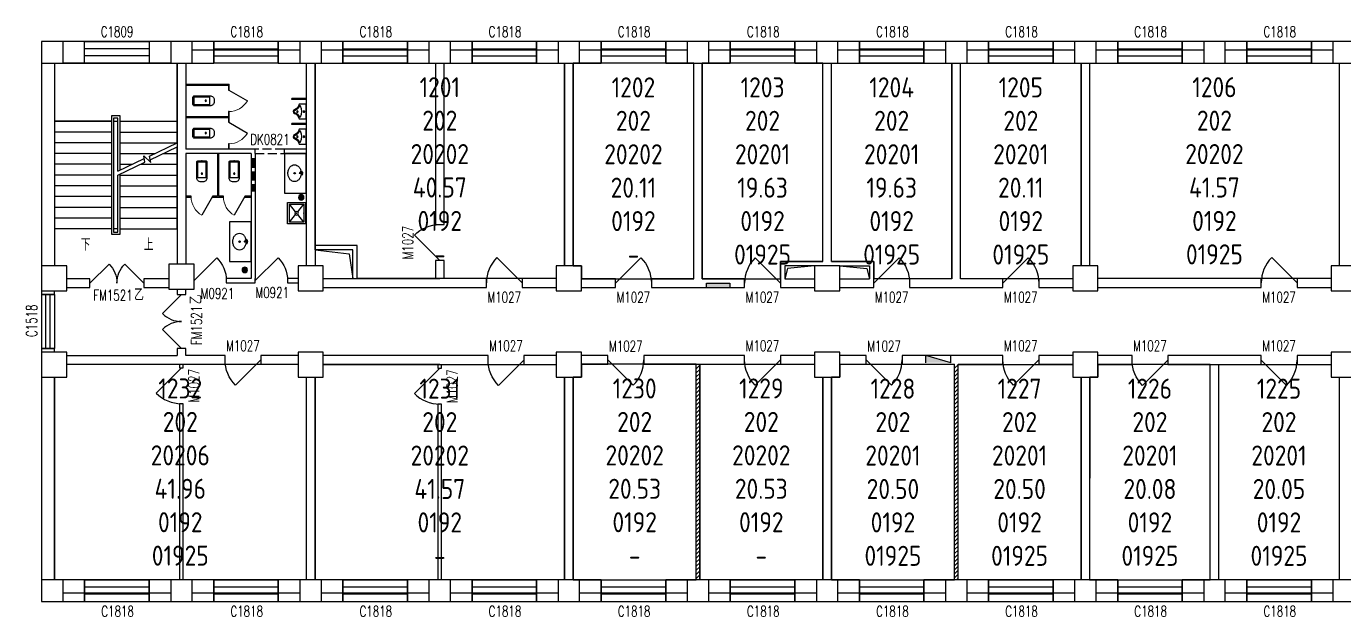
# Model space of a CAD drawing. Extents: x 246802 to 341426, y 146840 to 163288.
# Drawn here: x 246802 to 283526, y 146840 to 163288 of the extents above; entities that cross this region are included whole.
import ezdxf

# ---------------------------------------------------------------- set-up
doc = ezdxf.new("R2010")
doc.units = 0
doc.header["$LTSCALE"] = 1000
doc.header["$MEASUREMENT"] = 0
doc.linetypes.add('DASH', pattern=[0.35, 0.25, -0.1])
for name, color, linetype in [('body', 30, 'Continuous'), ('GROS', 6, 'Continuous'), ('RM$', 5, 'Continuous'), ('RM$TXT', 5, 'Continuous')]:
    doc.layers.add(name, color=color, linetype=linetype)
doc.styles.add('_TCH_DIM', font='SIMPLEX', dxfattribs={"bigfont": 'GBCBIG'})
doc.styles.add('_TCH_WINDOW', font='SIMPLEX', dxfattribs={"bigfont": 'GBCBIG'})
doc.styles.get("Standard").update_dxf_attribs({"font": 'gbenor.shx', "bigfont": 'gbcbig.shx'})
pattern_1 = [(45, (-498935.416, 220005.8), (-56.126601, 56.126601), [])]

# ---------------------------------------------------------------- blocks, each defined once
blk = doc.blocks.new('_FZHK')
blk.add_lwpolyline([(-0.5, -0.5), (0.5, -0.5), (0.5, 0.5), (-0.5, 0.5)], close=True)
blk = doc.blocks.new('$DorLib2D$00000114')
at = {"color": 0}
blk.add_line((0.5, 0), (-0.207, 0.707), dxfattribs=at)
blk.add_arc((0.5, 0), 1, 135, 180, dxfattribs=at)
blk = doc.blocks.new('$WINLIB2D$00000001')
at = {"color": 0}
for points in [[(-0.5, 0.5), (-0.5, -0.5)], [(-0.5, 0.5), (0.5, 0.5)], [(0.5, -0.5), (0.5, 0.5)], [(0.5, 0.167), (-0.5, 0.167)], [(0.5, -0.167), (-0.5, -0.167)], [(-0.5, -0.5), (0.5, -0.5)]]:
    blk.add_lwpolyline(points, dxfattribs=at)
blk = doc.blocks.new('$DorLib2D$00000116')
at = {"color": 0}
for p, q in [((-0.5, 0), (-0.146, 0.354)), ((0.5, 0), (0.146, 0.354))]:
    blk.add_line(p, q, dxfattribs=at)
for centre, start, end in [((-0.5, 0), 0, 45), ((0.5, 0), 135, 180)]:
    blk.add_arc(centre, 0.5, start, end, dxfattribs=at)
blk = doc.blocks.new('$lvtry$00000201')
at = {"color": 0}
for p, q in [((100, -30, 0), (-100, -30, 0)), ((110, -470, 0), (110, -40, 0)), ((140, -470, 0), (-140, -470, 0))]:
    blk.add_line(p, q, dxfattribs=at)
at = {"color": 0, "elevation": 0}
blk.add_lwpolyline([(140, -40, 0.414214), (100, 0), (-100, 0, 0.414214), (-140, -40), (-140, -480, 0.414214), (-30, -590), (30, -590, 0.414214), (140, -480)], format="xyb", close=True, dxfattribs=at)
blk.add_lwpolyline([(-110, -40), (-110, -470)], dxfattribs=at)
at = {"color": 0}
blk.add_circle((0, -359, 0), 20, dxfattribs=at)
for centre, start, end in [((-100, -40, 0), 90, 180), ((100, -40, 0), 0, 90)]:
    blk.add_arc(centre, 10, start, end, dxfattribs=at)
for p in [(0, 0, 0), (0, -359, 0)]:
    blk.add_point(p, dxfattribs=at)
blk = doc.blocks.new('$TCHSYS$APDOOR2D')
blk.add_line((0.5, 0), (0, 0.866))
at = {"lineweight": 13}
blk.add_arc((0.5, 0), 1, 120, 180, dxfattribs=at)
blk = doc.blocks.new('$lvtry$00000222')
at = {"color": 0, "elevation": 0}
blk.add_lwpolyline([(-205, -191), (-205, 0), (205, 0), (205, -191, 0.268068), (51, -323, -0.317765), (0, -360, -0.317765), (-51, -323, 0.268068)], format="xyb", close=True, dxfattribs=at)
at = {"color": 0}
for centre in [(0, -60, 0), (0, -242, 0)]:
    blk.add_circle(centre, 20, dxfattribs=at)
for centre, radius, start, end in [((-152, -175, 0), 10, 114.1084, 248.1394), ((5, -526, 0), 395, 66.6675, 114.1084), ((-243, -401, 0), 233, 19.2639, 68.1394), ((0, -316, 0), 24, 199.2639, 269.4998), ((0, -316, 0), 24, 270.5002, 340.7361), ((243, -401, 0), 233, 110.4941, 160.7361), ((158, -173, 0), 10, 290.4941, 66.6675)]:
    blk.add_arc(centre, radius, start, end, dxfattribs=at)
for p in [(0, -60, 0), (0, -242, 0)]:
    blk.add_point(p, dxfattribs=at)
blk = doc.blocks.new('$lvtry$00000191')
at = {"color": 0}
for p, q in [((-250, -50, 0), (-39, -219, 0)), ((-250, -450, 0), (-39, -281, 0)), ((39, -219, 0), (250, -50, 0)), ((39, -281, 0), (250, -450, 0))]:
    blk.add_line(p, q, dxfattribs=at)
at = {"color": 0, "elevation": 0}
for points in [[(300, -500), (300, 0), (-300, 0), (-300, -500)], [(250, -450), (250, -50), (-250, -50), (-250, -450)]]:
    blk.add_lwpolyline(points, close=True, dxfattribs=at)
at = {"color": 0}
blk.add_circle((0, -250, 0), 50, dxfattribs=at)
for p in [(0, -50, 0), (0, -250, 0)]:
    blk.add_point(p, dxfattribs=at)
blk = doc.blocks.new('$lvtry$00000171')
for p, q in [((-74, 11), (-11, 74)), ((-70, -27), (27, 70)), ((-53, -53), (53, 53)), ((-27, -70), (70, 27)), ((11, -74), (74, -11))]:
    blk.add_line(p, q)
blk.add_circle((0, 0), 75)
blk.add_point((0, 0))
blk = doc.blocks.new('$lvtry$00000194')
at = {"color": 0}
for p, q in [((-17, -27), (-17, -17)), ((17, -27), (17, -17))]:
    blk.add_line(p, q, dxfattribs=at)
blk.add_lwpolyline([(14, -39, -0.067374), (92, -53, -0.088152), (166, -93, -0.105269), (218, -155, -0.121685), (235, -224, -0.121685), (218, -292, -0.105269), (166, -355, -0.088152), (92, -394, -0.078966), (0, -409, -0.078966), (-92, -394, -0.088152), (-166, -355, -0.105269), (-218, -292, -0.121685), (-235, -224, -0.121685), (-218, -155, -0.105269), (-166, -93, -0.088152), (-92, -53, -0.059935), (-23, -40, -0.059935)], format="xyb", dxfattribs=at)
for centre, radius in [((0, -221), 20), ((0, -27), 16.7), ((0, -221), 15)]:
    blk.add_circle(centre, radius, dxfattribs=at)
for centre, radius, start, end in [((0, -17), 16.7, 0, 180), ((-40, -17), 10.1, 106.6096, 258.1648), ((-64, 250), 259, 274.7069, 282.3732), ((-75, -197), 173, 71.36, 79.1873), ((-29, -63), 6.77, 155.344, 308.3224), ((-171, 35), 166, 324.8411, 338.1337), ((-171, 35), 170, 324.8411, 331.3523), ((-29, -63), 3.37, 155.344, 308.3224), ((100, -178), 170, 132.3141, 138.8253), ((100, -178), 166, 125.5327, 138.8253), ((-12, -42), 10.6, 201.8924, 261.774), ((-381, -99), 372, 2.3982, 6.7627), ((0, -80), 9.9, 201.7837, 338.2163), ((64, 250), 259, 257.6268, 265.2931), ((381, -99), 372, 170.1008, 177.6018), ((75, -197), 173, 100.8127, 110.4191), ((40, -17), 10.1, 281.8352, 73.3904)]:
    blk.add_arc(centre, radius, start, end, dxfattribs=at)
for p in [(0, -27), (0, -221)]:
    blk.add_point(p, dxfattribs=at)

msp = doc.modelspace()

# ---------------------------------------------------------------- hatches: boundary and pattern name
at = {"layer": 'body'}
for points in [[(266416, 156134), (265766, 156134), (265766, 156014), (266416, 156014)], [(272576, 153914), (271876, 153914), (271876, 154114)]]:
    msp.add_hatch(color=30, dxfattribs=at).paths.add_polyline_path(points)
h = msp.add_hatch(dxfattribs=at)
h.set_pattern_fill('ANSI31', color=30, scale=50)
h.set_pattern_definition(pattern_1)
h.paths.add_polyline_path([(265476, 147864), (265576, 147864), (265576, 153874), (265476, 153874)])
h = msp.add_hatch(dxfattribs=at)
h.set_pattern_fill('ANSI31', color=30, scale=50)
h.set_pattern_definition(pattern_1)
h.paths.add_polyline_path([(272776, 153874), (272676, 153874), (272676, 147864), (272776, 147864)])

# ---------------------------------------------------------------- linework, layer by layer
at = {"layer": 'body', "color": 30}
for p, q in [((248426, 162864), (247826, 162864)), ((248426, 162264), (248426, 162864)), ((250826, 162864), (250226, 162864)), ((250226, 162864), (250226, 162264)), ((252026, 162864), (251426, 162864)), ((252026, 162264), (252026, 162864)), ((254426, 162864), (253826, 162864)), ((253826, 162864), (253826, 162264)), ((255626, 162864), (255026, 162864)), ((255626, 162264), (255626, 162864)), ((258026, 162864), (257426, 162864)), ((257426, 162864), (257426, 162264)), ((259226, 162864), (258626, 162864)), ((259226, 162264), (259226, 162864)), ((261626, 162864), (261026, 162864)), ((261026, 162864), (261026, 162264)), ((262826, 162864), (262226, 162864)), ((262826, 162264), (262826, 162864)), ((265226, 162864), (264626, 162864)), ((264626, 162864), (264626, 162264)), ((266426, 162864), (265826, 162864)), ((266426, 162264), (266426, 162864)), ((268826, 162864), (268226, 162864)), ((268226, 162864), (268226, 162264)), ((270026, 162864), (269426, 162864)), ((270026, 162264), (270026, 162864)), ((272426, 162864), (271826, 162864)), ((271826, 162864), (271826, 162264)), ((273626, 162864), (273026, 162864)), ((273626, 162264), (273626, 162864)), ((276026, 162864), (275426, 162864)), ((275426, 162864), (275426, 162264)), ((277226, 162864), (276626, 162864)), ((277226, 162264), (277226, 162864)), ((279626, 162864), (279026, 162864)), ((279026, 162864), (279026, 162264)), ((280826, 162864), (280226, 162864)), ((280826, 162264), (280826, 162864)), ((283226, 162864), (282626, 162864)), ((282626, 162864), (282626, 162264)), ((247226, 162264), (247226, 156614)), ((247586, 162264), (247586, 156614)), ((247586, 162264), (247586, 160644)), ((247826, 162264), (248426, 162264)), ((250826, 162264), (247826, 162264)), ((250226, 162264), (250826, 162264)), ((251006, 162264), (251006, 159864)), ((251006, 160644), (251006, 162264)), ((251246, 162264), (251246, 159864)), ((251426, 162264), (252026, 162264)), ((253826, 162264), (254426, 162264)), ((254601, 162264), (254601, 159864)), ((254851, 162264), (254851, 159864)), ((255026, 162264), (255626, 162264)), ((257426, 162264), (258026, 162264)), ((258206, 162264), (258206, 157764)), ((258446, 157764), (258446, 162264)), ((258626, 162264), (259226, 162264)), ((261026, 162264), (261626, 162264)), ((261806, 156614), (261806, 162264)), ((262046, 156614), (262046, 162264)), ((262226, 162264), (262826, 162264)), ((264626, 162264), (265226, 162264)), ((265406, 156254), (265406, 162264)), ((265646, 156254), (265646, 162264)), ((265826, 162264), (266426, 162264)), ((268226, 162264), (268826, 162264)), ((269006, 156734), (269006, 162264)), ((269246, 156734), (269246, 162264)), ((269426, 162264), (270026, 162264)), ((271826, 162264), (272426, 162264)), ((272606, 156254), (272606, 162264)), ((272846, 156254), (272846, 162264)), ((273026, 162264), (273626, 162264)), ((275426, 162264), (276026, 162264)), ((276206, 156614), (276206, 162264)), ((276446, 156614), (276446, 162264)), ((276626, 162264), (277226, 162264)), ((279026, 162264), (279626, 162264)), ((280226, 162264), (280826, 162264)), ((282626, 162264), (283226, 162264)), ((283401, 162264), (283401, 159604)), ((251246, 161677), (252458, 161677)), ((251246, 161677), (251246, 161652)), ((251246, 161652), (252433, 161652)), ((252433, 161652), (252433, 161514)), ((252458, 161514), (252458, 161677)), ((252433, 161514), (252458, 161514)), ((254601, 161277), (254201, 161277)), ((254201, 161252), (254201, 161277)), ((254601, 161252), (254201, 161252)), ((254601, 161252), (254601, 161277)), ((252458, 160914), (252433, 160914)), ((252433, 160914), (252433, 160777)), ((252458, 160764), (252458, 160914)), ((247586, 160644), (247586, 157644)), ((249176, 160644), (247586, 160644)), ((247586, 160644), (249176, 160644)), ((249416, 160794), (249176, 160794)), ((249176, 160794), (249176, 157494)), ((249356, 160734), (249236, 160734)), ((249236, 160734), (249236, 157554)), ((249236, 160644), (249236, 157644)), ((249236, 160644), (249356, 160644)), ((249356, 159256), (249356, 160734)), ((249356, 159256), (249356, 160644)), ((249416, 159284), (249416, 160794)), ((249416, 160644), (251006, 160644)), ((249416, 160644), (251006, 160644)), ((251006, 160043), (251006, 160644)), ((251246, 160777), (252433, 160777)), ((251246, 160777), (251246, 160752)), ((251246, 160752), (252433, 160752)), ((252433, 160752), (252433, 160614)), ((252433, 160614), (252458, 160614)), ((252458, 160614), (252458, 160764)), ((254601, 160577), (254201, 160577)), ((254201, 160552), (254201, 160577)), ((254601, 160552), (254201, 160552)), ((254601, 160552), (254601, 160577)), ((249176, 160344), (247586, 160344)), ((249416, 160344), (251006, 160344)), ((249176, 160044), (247586, 160044)), ((249416, 160044), (251006, 160044)), ((250234, 159675), (251006, 160043)), ((250253, 159573), (251006, 159932)), ((251006, 157644), (251006, 159932)), ((251006, 159864), (251006, 156664)), ((252446, 159864), (251246, 159864)), ((252458, 160014), (252433, 160014)), ((252433, 160014), (252433, 159864)), ((253065, 159864), (252446, 159864)), ((252458, 159864), (252458, 160014)), ((253185, 159864), (253065, 159864)), ((253185, 159744), (253185, 159864)), ((254601, 159864), (253985, 159864)), ((253985, 159864), (253985, 159744)), ((254601, 159864), (254601, 156614)), ((254851, 159864), (254851, 156614)), ((249176, 159744), (247586, 159744)), ((249176, 159444), (247586, 159444)), ((249356, 159256), (250090, 159606)), ((249356, 159145), (250109, 159505)), ((249416, 159744), (250379, 159744)), ((249416, 159444), (249750, 159444)), ((249982, 159444), (251006, 159444)), ((250109, 159505), (250076, 159680)), ((250076, 159680), (250268, 159491)), ((250268, 159491), (250234, 159675)), ((250611, 159744), (251006, 159744)), ((251246, 159744), (251246, 156664)), ((252446, 159744), (251246, 159744)), ((252133, 159744), (252133, 158557)), ((252158, 159744), (252133, 159744)), ((252158, 159744), (252158, 158557)), ((253065, 159744), (252446, 159744)), ((253065, 159744), (253065, 158544)), ((253185, 159744), (253185, 158544)), ((253985, 159744), (254601, 159744)), ((283401, 159604), (283401, 156614)), ((249176, 159144), (247586, 159144)), ((249356, 157644), (249356, 159145)), ((249356, 157554), (249356, 159145)), ((249416, 157494), (249416, 159174)), ((249416, 159144), (251006, 159144)), ((249176, 158844), (247586, 158844)), ((249416, 158844), (251006, 158844)), ((249176, 158544), (247586, 158544)), ((249416, 158544), (251006, 158544)), ((251396, 158557), (251246, 158557)), ((251246, 158557), (251246, 158532)), ((251246, 158532), (251396, 158532)), ((251396, 158532), (251396, 158557)), ((252133, 158557), (251996, 158557)), ((251996, 158557), (251996, 158532)), ((251996, 158532), (252146, 158532)), ((252146, 158532), (252296, 158532)), ((252296, 158557), (252158, 158557)), ((252296, 158532), (252296, 158557)), ((253065, 158557), (252896, 158557)), ((252896, 158557), (252896, 158532)), ((252896, 158532), (253065, 158532)), ((253065, 158544), (253065, 156264)), ((253185, 158544), (253185, 156264)), ((249176, 158244), (247586, 158244)), ((249176, 157944), (247586, 157944)), ((249416, 158244), (251006, 158244)), ((249416, 157944), (251006, 157944)), ((249176, 157644), (247586, 157644)), ((249356, 157644), (249236, 157644)), ((249236, 157554), (249356, 157554)), ((249416, 157644), (251006, 157644)), ((258206, 157764), (258446, 157764)), ((249176, 157494), (249416, 157494)), ((256026, 157184), (254851, 157184)), ((254851, 157064), (254851, 157184)), ((256026, 156264), (256026, 157184)), ((255906, 157064), (254851, 157064)), ((255906, 156264), (255906, 157064)), ((258446, 156764), (258206, 156764)), ((258206, 156764), (258206, 156264)), ((258446, 156264), (258446, 156764)), ((269006, 156734), (267826, 156734)), ((267826, 156734), (267826, 156254)), ((268776, 156614), (267946, 156614)), ((267946, 156614), (267946, 156254)), ((268021, 156543), (267946, 156254)), ((268776, 156614), (268021, 156543)), ((269246, 156734), (270426, 156734)), ((269476, 156614), (270230, 156543)), ((269476, 156614), (270306, 156614)), ((270230, 156543), (270306, 156254)), ((270306, 156614), (270306, 156254)), ((270426, 156734), (270426, 156254)), ((248576, 156254), (247926, 156254)), ((248576, 156014), (248576, 156254)), ((250776, 156254), (250076, 156254)), ((250076, 156254), (250076, 156014)), ((253065, 156264), (252376, 156264)), ((252376, 156264), (252376, 156144)), ((252376, 156144), (253065, 156144)), ((253065, 156144), (253185, 156144)), ((253185, 156144), (253185, 156264)), ((254376, 156264), (254085, 156264)), ((254085, 156264), (254085, 156144)), ((254085, 156144), (254376, 156144)), ((255076, 156264), (255906, 156264)), ((255906, 156264), (258326, 156264)), ((259626, 156264), (258326, 156264)), ((259626, 156014), (259626, 156264)), ((261576, 156264), (260626, 156264)), ((260626, 156264), (260626, 156014)), ((263226, 156254), (262276, 156254)), ((263226, 156014), (263226, 156254)), ((265406, 156254), (264226, 156254)), ((264226, 156254), (264226, 156014)), ((266826, 156254), (265646, 156254)), ((266826, 156014), (266826, 156254)), ((267826, 156254), (267826, 156014)), ((267946, 156254), (268776, 156254)), ((269476, 156254), (270306, 156254)), ((270426, 156014), (270426, 156254)), ((272606, 156254), (271426, 156254)), ((271426, 156254), (271426, 156014)), ((274026, 156254), (272846, 156254)), ((274026, 156014), (274026, 156254)), ((275976, 156254), (275026, 156254)), ((275026, 156254), (275026, 156014)), ((281226, 156264), (276676, 156264)), ((281226, 156014), (281226, 156264)), ((283176, 156264), (282226, 156264)), ((282226, 156264), (282226, 156014)), ((247226, 155914), (247226, 155814)), ((247226, 155814), (247586, 155814)), ((247586, 155814), (247586, 155914)), ((247926, 156014), (248576, 156014)), ((250076, 156014), (250776, 156014)), ((251006, 155964), (251006, 155814)), ((251006, 155814), (251246, 155814)), ((251246, 155814), (251246, 155964)), ((255076, 156014), (255906, 156014)), ((255906, 156014), (258326, 156014)), ((258326, 156014), (259626, 156014)), ((260626, 156014), (261576, 156014)), ((262276, 156014), (263226, 156014)), ((264226, 156014), (265406, 156014)), ((265406, 156014), (265406, 156014)), ((265406, 156014), (265646, 156014)), ((265646, 156014), (265646, 156014)), ((265646, 156014), (266826, 156014)), ((267826, 156014), (267946, 156014)), ((267946, 156014), (268776, 156014)), ((269476, 156014), (270306, 156014)), ((270306, 156014), (270426, 156014)), ((271426, 156014), (272726, 156014)), ((272726, 156014), (274026, 156014)), ((275026, 156014), (275976, 156014)), ((276676, 156014), (281226, 156014)), ((282226, 156014), (283176, 156014)), ((247586, 154314), (247226, 154314)), ((247226, 154314), (247226, 154214)), ((247586, 154214), (247586, 154314)), ((251246, 154314), (251006, 154314)), ((251006, 154314), (251006, 154114)), ((251246, 154114), (251246, 154314)), ((247926, 154114), (251006, 154114)), ((247926, 153874), (251076, 153874)), ((251076, 153874), (251076, 153774)), ((251176, 153874), (252341, 153874)), ((251176, 153774), (251176, 153874)), ((252341, 154114), (251246, 154114)), ((252341, 153874), (252341, 154114)), ((254376, 154114), (253341, 154114)), ((253341, 154114), (253341, 153874)), ((253341, 153874), (254376, 153874)), ((258326, 154114), (255076, 154114)), ((259672, 154114), (258326, 154114)), ((259672, 153864), (259672, 154114)), ((261576, 154114), (260672, 154114)), ((260672, 154114), (260672, 153864)), ((263016, 154114), (262276, 154114)), ((262276, 153874), (263016, 153874)), ((263016, 153874), (263016, 154114)), ((265526, 154114), (264016, 154114)), ((264016, 154114), (264016, 153874)), ((264016, 153874), (265476, 153874)), ((265476, 147864), (265476, 153874)), ((266826, 154114), (265526, 154114)), ((265576, 153874), (266826, 153874)), ((265576, 147864), (265576, 153874)), ((266826, 153874), (266826, 154114)), ((268776, 154114), (267826, 154114)), ((267826, 154114), (267826, 153874)), ((267826, 153874), (268776, 153874)), ((270216, 154114), (269476, 154114)), ((269476, 153874), (270216, 153874)), ((270216, 153874), (270216, 154114)), ((272726, 154114), (271216, 154114)), ((271216, 154114), (271216, 153874)), ((271216, 153874), (272676, 153874)), ((271876, 153914), (271876, 154114)), ((272576, 153914), (271876, 154114)), ((272576, 153914), (272576, 154114)), ((272676, 147864), (272676, 153874)), ((274026, 154114), (272726, 154114)), ((272776, 153874), (274026, 153874)), ((272776, 147864), (272776, 153874)), ((274026, 153874), (274026, 154114)), ((275976, 154114), (275026, 154114)), ((275026, 154114), (275026, 153874)), ((275026, 153874), (275976, 153874)), ((277626, 154114), (276676, 154114)), ((277626, 153864), (277626, 154114)), ((279926, 154114), (278626, 154114)), ((278626, 154114), (278626, 153864)), ((281226, 154114), (279926, 154114)), ((281226, 153864), (281226, 154114)), ((283176, 154114), (282226, 154114)), ((282226, 154114), (282226, 153864)), ((247226, 153514), (247226, 147864)), ((247586, 153514), (247586, 147864)), ((251076, 153774), (251176, 153774)), ((254601, 153514), (254601, 147864)), ((254851, 153514), (254851, 147864)), ((258326, 153864), (255076, 153864)), ((258276, 153864), (258276, 153764)), ((258276, 153764), (258376, 153764)), ((258326, 153864), (259672, 153864)), ((258376, 153764), (258376, 153864)), ((260672, 153864), (261576, 153864)), ((261806, 147864), (261806, 153514)), ((262046, 147864), (262046, 153514)), ((269006, 147864), (269006, 153514)), ((269246, 147864), (269246, 153514)), ((276206, 147864), (276206, 153514)), ((276446, 147864), (276446, 153514)), ((276676, 153864), (277626, 153864)), ((278626, 153864), (279926, 153864)), ((279806, 147864), (279806, 153864)), ((279926, 153864), (281226, 153864)), ((280046, 147864), (280046, 153864)), ((282226, 153864), (283176, 153864)), ((283401, 153514), (283401, 147864)), ((251176, 152774), (251076, 152774)), ((251076, 152774), (251076, 147864)), ((251176, 147864), (251176, 152774)), ((258376, 152764), (258276, 152764)), ((258276, 152764), (258276, 147864)), ((258376, 147864), (258376, 152764)), ((248426, 147864), (247826, 147864)), ((248426, 147264), (248426, 147864)), ((250826, 147864), (250226, 147864)), ((250226, 147864), (250226, 147264)), ((252026, 147864), (251426, 147864)), ((252026, 147264), (252026, 147864)), ((254426, 147864), (253826, 147864)), ((253826, 147864), (253826, 147264)), ((255626, 147864), (255026, 147864)), ((255626, 147264), (255626, 147864)), ((258026, 147864), (257426, 147864)), ((257426, 147864), (257426, 147264)), ((259226, 147864), (258626, 147864)), ((259226, 147264), (259226, 147864)), ((261626, 147864), (261026, 147864)), ((261026, 147864), (261026, 147264)), ((262826, 147864), (262226, 147864)), ((262826, 147264), (262826, 147864)), ((265226, 147864), (264626, 147864)), ((264626, 147864), (264626, 147264)), ((266426, 147864), (265826, 147864)), ((266426, 147264), (266426, 147864)), ((268826, 147864), (268226, 147864)), ((268226, 147864), (268226, 147264)), ((270026, 147864), (269426, 147864)), ((270026, 147264), (270026, 147864)), ((272426, 147864), (271826, 147864)), ((271826, 147864), (271826, 147264)), ((273626, 147864), (273026, 147864)), ((273626, 147264), (273626, 147864)), ((276026, 147864), (275426, 147864)), ((275426, 147864), (275426, 147264)), ((277226, 147864), (276626, 147864)), ((277226, 147264), (277226, 147864)), ((279626, 147864), (279026, 147864)), ((279026, 147864), (279026, 147264)), ((280826, 147864), (280226, 147864)), ((280826, 147264), (280826, 147864)), ((283226, 147864), (282626, 147864)), ((282626, 147864), (282626, 147264)), ((247826, 147264), (248426, 147264)), ((250226, 147264), (250826, 147264)), ((251426, 147264), (252026, 147264)), ((253826, 147264), (254426, 147264)), ((255026, 147264), (255626, 147264)), ((257426, 147264), (258026, 147264)), ((258626, 147264), (259226, 147264)), ((261026, 147264), (261626, 147264)), ((262226, 147264), (262826, 147264)), ((264626, 147264), (265226, 147264)), ((265826, 147264), (266426, 147264)), ((268226, 147264), (268826, 147264)), ((269426, 147264), (270026, 147264)), ((271826, 147264), (272426, 147264)), ((273026, 147264), (273626, 147264)), ((275426, 147264), (276026, 147264)), ((276626, 147264), (277226, 147264)), ((279026, 147264), (279626, 147264)), ((280226, 147264), (280826, 147264)), ((282626, 147264), (283226, 147264))]:
    msp.add_line(p, q, dxfattribs=at)
at = {"layer": 'body', "color": 30, "linetype": 'DASH'}
for p, q in [((253985, 159864), (253185, 159864)), ((253185, 159594, 900), (253065, 159594, 900)), ((253105, 159594, 900), (253105, 158694, 900)), ((253145, 159594, 900), (253145, 158694, 900)), ((253185, 159744), (253985, 159744)), ((253185, 158694, 900), (253065, 158694, 900))]:
    msp.add_line(p, q, dxfattribs=at)
at = {"layer": 'body', "color": 30}
for points in [[(248411, 157494, 0, 0, 0), (248411, 161454, 0, 0, 0), (250181, 161454, 0, 0, 0), (250181, 160044, 80, 0, 0), (250181, 159744, 0, 0, 0)], [(250181, 157494, 0, 0, 0), (250181, 159144, 80, 0, 0), (250181, 159444, 0, 0, 0)]]:
    msp.add_lwpolyline(points, format="xyseb", dxfattribs=at)
for points in [[(254601, 158644), (254601, 159744), (254001, 159744), (254001, 158644)], [(253065, 156737), (253065, 157837), (252465, 157837), (252465, 156737)], [(265476, 153874), (265576, 153874), (265576, 147864), (265476, 147864)]]:
    msp.add_lwpolyline(points, close=True, dxfattribs=at)
for points in [[(254851, 157064), (255805, 156952), (255906, 156264)], [(265766, 156014), (265766, 156134), (266416, 156134), (266416, 156014)]]:
    msp.add_lwpolyline(points, dxfattribs=at)
at = {"layer": 'GROS'}
msp.add_lwpolyline([(305426, 162864), (283226, 162864), (283226, 162624), (280226, 162624), (280226, 162864), (279626, 162864), (279626, 162624), (276626, 162624), (276626, 162864), (276026, 162864), (276026, 162624), (273026, 162624), (273026, 162864), (272426, 162864), (272426, 162624), (269426, 162624), (269426, 162864), (268826, 162864), (268826, 162624), (265826, 162624), (265826, 162864), (265226, 162864), (265226, 162624), (262226, 162624), (262226, 162864), (261626, 162864), (261626, 162624), (258626, 162624), (258626, 162864), (258026, 162864), (258026, 162624), (255026, 162624), (255026, 162864), (254426, 162864), (254426, 162624), (251426, 162624), (251426, 162864), (247226, 162864), (247226, 147264), (247826, 147264), (247826, 147504), (250826, 147504), (250826, 147264), (251426, 147264), (251426, 147504), (254426, 147504), (254426, 147264), (255026, 147264), (255026, 147504), (258026, 147504), (258026, 147264), (258626, 147264), (258626, 147504), (261626, 147504), (261626, 147264), (262226, 147264), (262226, 147504), (265226, 147504), (265226, 147264), (265826, 147264), (265826, 147504), (268826, 147504), (268826, 147264), (269426, 147264), (269426, 147504), (272426, 147504), (272426, 147264), (273026, 147264), (273026, 147504), (276026, 147504), (276026, 147264), (276626, 147264), (276626, 147504), (279626, 147504), (279626, 147264), (280226, 147264), (280226, 147504), (283226, 147504), (283226, 147264), (283826, 147264)], dxfattribs=at)
at = {"layer": 'RM$'}
for points in [[(254851, 162264), (261806, 162264), (261806, 156614), (261576, 156614), (261576, 156264), (256026, 156264), (256026, 157184), (254851, 157184)], [(247586, 153514), (247926, 153514), (247926, 153864), (247926, 153874), (254376, 153874), (254376, 153514), (254601, 153514), (254601, 147864), (247586, 147864)], [(254851, 153514), (255076, 153514), (255076, 153864), (261576, 153864), (261576, 153514), (261806, 153514), (261806, 147864), (254851, 147864)]]:
    msp.add_lwpolyline(points, close=True, dxfattribs=at)
at = {"layer": 'RM$', "color": 4, "ltscale": 20}
for points in [[(262046, 162264), (262046, 156614), (262276, 156614), (262276, 156254), (265406, 156254), (265406, 162264)], [(265646, 162264), (265646, 156254), (267826, 156254), (267826, 156734), (269006, 156734), (269006, 162264)], [(272606, 162264), (272606, 156254), (270426, 156254), (270426, 156734), (269246, 156734), (269246, 162264)], [(276206, 162264), (276206, 156614), (275976, 156614), (275976, 156254), (272846, 156254), (272846, 162264)], [(283401, 162264), (283401, 156614), (283176, 156614), (283176, 156264), (276676, 156264), (276676, 156614), (276446, 156614), (276446, 162264)], [(262276, 153874), (262276, 153514), (262046, 153514), (262046, 147864), (265476, 147864), (265476, 153874)], [(268776, 153874), (268776, 153514), (269006, 153514), (269006, 147864), (265576, 147864), (265576, 153874)], [(269476, 153864), (269476, 153514), (269246, 153514), (269246, 147864), (272676, 147864), (272676, 153864)], [(275976, 153864), (275976, 153514), (276206, 153514), (276206, 147864), (272776, 147864), (272776, 153864)], [(276676, 153864), (276676, 153514), (276446, 153514), (276444, 147864), (279806, 147864), (279806, 153863)], [(283176, 153864), (283176, 153514), (283401, 153514), (283401, 147864), (280046, 147864), (280046, 153863)]]:
    msp.add_lwpolyline(points, close=True, dxfattribs=at)

# ---------------------------------------------------------------- block references
at = {"layer": 'body', "color": 30}
ref = msp.add_blockref('$WINLIB2D$00000001', (249326, 162564), dxfattribs=dict(at, xscale=-1800, yscale=600, zscale=600, rotation=180))
ref.add_attrib('A', 'C1809', (248876, 162990), dxfattribs={"color": 30, "height": 297.5, "style": '_TCH_WINDOW', "width": 0.705882})
ref = msp.add_blockref('$WINLIB2D$00000001', (252926, 162564), dxfattribs=dict(at, xscale=1800, yscale=600, zscale=600, rotation=180))
ref.add_attrib('A', 'C1818', (252491, 162990), dxfattribs={"color": 30, "height": 297.5, "style": '_TCH_WINDOW', "width": 0.705882})
ref = msp.add_blockref('$WINLIB2D$00000001', (256526, 162564), dxfattribs=dict(at, xscale=1800, yscale=600, zscale=600, rotation=180))
ref.add_attrib('A', 'C1818', (256091, 162990), dxfattribs={"color": 30, "height": 297.5, "style": '_TCH_WINDOW', "width": 0.705882})
ref = msp.add_blockref('$WINLIB2D$00000001', (260126, 162564), dxfattribs=dict(at, xscale=1800, yscale=600, zscale=600, rotation=180))
ref.add_attrib('A', 'C1818', (259691, 162990), dxfattribs={"color": 30, "height": 297.5, "style": '_TCH_WINDOW', "width": 0.705882})
ref = msp.add_blockref('$WINLIB2D$00000001', (263726, 162564), dxfattribs=dict(at, xscale=1800, yscale=600, zscale=600, rotation=180))
ref.add_attrib('A', 'C1818', (263291, 162990), dxfattribs={"color": 30, "height": 297.5, "style": '_TCH_WINDOW', "width": 0.705882})
ref = msp.add_blockref('$WINLIB2D$00000001', (267326, 162564), dxfattribs=dict(at, xscale=1800, yscale=600, zscale=600, rotation=180))
ref.add_attrib('A', 'C1818', (266891, 162990), dxfattribs={"color": 30, "height": 297.5, "style": '_TCH_WINDOW', "width": 0.705882})
ref = msp.add_blockref('$WINLIB2D$00000001', (270926, 162564), dxfattribs=dict(at, xscale=1800, yscale=600, zscale=600, rotation=180))
ref.add_attrib('A', 'C1818', (270491, 162990), dxfattribs={"color": 30, "height": 297.5, "style": '_TCH_WINDOW', "width": 0.705882})
ref = msp.add_blockref('$WINLIB2D$00000001', (274526, 162564), dxfattribs=dict(at, xscale=1800, yscale=600, zscale=600, rotation=180))
ref.add_attrib('A', 'C1818', (274091, 162990), dxfattribs={"color": 30, "height": 297.5, "style": '_TCH_WINDOW', "width": 0.705882})
ref = msp.add_blockref('$WINLIB2D$00000001', (278126, 162564), dxfattribs=dict(at, xscale=1800, yscale=600, zscale=600, rotation=180))
ref.add_attrib('A', 'C1818', (277691, 162990), dxfattribs={"color": 30, "height": 297.5, "style": '_TCH_WINDOW', "width": 0.705882})
ref = msp.add_blockref('$WINLIB2D$00000001', (281726, 162564), dxfattribs=dict(at, xscale=1800, yscale=600, zscale=600, rotation=180))
ref.add_attrib('A', 'C1818', (281291, 162990), dxfattribs={"color": 30, "height": 297.5, "style": '_TCH_WINDOW', "width": 0.705882})
for name, p, xscale, yscale, zscale in [('_FZHK', (247526, 162564), 600, 600, 600), ('_FZHK', (251126, 162564), 600, 600, 600), ('_FZHK', (254726, 162564), 600, 600, 600), ('_FZHK', (258326, 162564), 600, 600, 600), ('_FZHK', (261926, 162564), 600, 600, 600), ('_FZHK', (265526, 162564), 600, 600, 600), ('_FZHK', (269126, 162564), 600, 600, 600), ('_FZHK', (272726, 162564), 600, 600, 600), ('_FZHK', (276326, 162564), 600, 600, 600), ('_FZHK', (279926, 162564), 600, 600, 600), ('_FZHK', (283526, 162564), 600, 600, 600), ('$TCHSYS$APDOOR2D', (251696, 158544), 600, -600, 25), ('$TCHSYS$APDOOR2D', (252596, 158544), 600, -600, 25), ('_FZHK', (247576, 156264), 700, 700, 700), ('_FZHK', (251126, 156314), 700, 700, 700), ('_FZHK', (254726, 156264), 700, 700, 700), ('_FZHK', (261926, 156264), 700, 700, 700), ('_FZHK', (269126, 156264), 700, 700, 700), ('_FZHK', (276326, 156264), 700, 700, 700), ('_FZHK', (283526, 156264), 700, 700, 700), ('_FZHK', (247576, 153864), 700, 700, 700), ('_FZHK', (254726, 153864), 700, 700, 700), ('_FZHK', (261926, 153864), 700, 700, 700), ('_FZHK', (269126, 153864), 700, 700, 700), ('_FZHK', (276326, 153864), 700, 700, 700), ('_FZHK', (283526, 153864), 700, 700, 700), ('_FZHK', (247526, 147564), 600, 600, 600), ('_FZHK', (251126, 147564), 600, 600, 600), ('_FZHK', (254726, 147564), 600, 600, 600), ('_FZHK', (258326, 147564), 600, 600, 600), ('_FZHK', (261926, 147564), 600, 600, 600), ('_FZHK', (265526, 147564), 600, 600, 600), ('_FZHK', (269126, 147564), 600, 600, 600), ('_FZHK', (272726, 147564), 600, 600, 600), ('_FZHK', (276326, 147564), 600, 600, 600), ('_FZHK', (279926, 147564), 600, 600, 600), ('_FZHK', (283526, 147564), 600, 600, 600)]:
    msp.add_blockref(name, p, dxfattribs=dict(at, xscale=xscale, yscale=yscale, zscale=zscale))
at = {"layer": 'body', "color": 30, "yscale": -1}
for name, p, rotation in [('$lvtry$00000201', (251446, 161214), 270), ('$lvtry$00000222', (254601, 160914), 90), ('$lvtry$00000201', (251446, 160314), 270), ('$lvtry$00000222', (254601, 160214), 90), ('$lvtry$00000201', (251696, 159544), 180), ('$lvtry$00000201', (252596, 159544), 180), ('$lvtry$00000191', (254586, 158081), 90), ('$lvtry$00000171', (254464, 158523), 180), ('$lvtry$00000171', (252892, 156503), 180)]:
    msp.add_blockref(name, p, dxfattribs=dict(at, rotation=rotation))
at = {"layer": 'body', "color": 30}
for name, p, xscale, yscale, zscale, rotation in [('$TCHSYS$APDOOR2D', (252446, 161214), 600, -600, 25, 90), ('$TCHSYS$APDOOR2D', (252446, 160314), 600, -600, 25, 90), ('$DorLib2D$00000116', (249326, 156134), 1500, -1500, 240, 180), ('$DorLib2D$00000116', (251126, 155064), 1500, 1500, 240, 90)]:
    msp.add_blockref(name, p, dxfattribs=dict(at, xscale=xscale, yscale=yscale, zscale=zscale, rotation=rotation))
at = {"layer": 'body', "color": 30, "rotation": 270}
for p in [(254502, 159196), (252967, 157289)]:
    msp.add_blockref('$lvtry$00000194', p, dxfattribs=at)
at = {"layer": 'body', "color": 30}
ref = msp.add_blockref('$DorLib2D$00000114', (258326, 157264), dxfattribs=dict(at, xscale=-1000, yscale=1000, zscale=240, rotation=90))
ref.add_attrib('A', 'M1027', (257584, 156794), dxfattribs={"color": 30, "height": 297.5, "rotation": 90, "style": '_TCH_WINDOW', "width": 0.705882})
ref = msp.add_blockref('$DorLib2D$00000114', (251926, 156204), dxfattribs=dict(at, xscale=900, yscale=-900, zscale=120, rotation=180))
ref.add_attrib('A', 'M0921', (251662, 155700), dxfattribs={"color": 30, "height": 297.5, "style": '_TCH_WINDOW', "width": 0.705882})
ref = msp.add_blockref('$DorLib2D$00000114', (253635, 156204), dxfattribs=dict(at, xscale=900, yscale=-900, zscale=120, rotation=180))
ref.add_attrib('A', 'M0921', (253190, 155720), dxfattribs={"color": 30, "height": 297.5, "style": '_TCH_WINDOW', "width": 0.705882})
ref = msp.add_blockref('$DorLib2D$00000114', (260126, 156139), dxfattribs=dict(at, xscale=1000, yscale=1000, zscale=250))
ref.add_attrib('A', 'M1027', (259656, 155590), dxfattribs={"color": 30, "height": 297.5, "style": '_TCH_WINDOW', "width": 0.705882})
ref = msp.add_blockref('$DorLib2D$00000114', (263726, 156134), dxfattribs=dict(at, xscale=-1000, yscale=1000, zscale=240))
ref.add_attrib('A', 'M1027', (263256, 155590), dxfattribs={"color": 30, "height": 297.5, "style": '_TCH_WINDOW', "width": 0.705882})
ref = msp.add_blockref('$DorLib2D$00000114', (267326, 156134), dxfattribs=dict(at, xscale=1000, yscale=1000, zscale=240))
ref.add_attrib('A', 'M1027', (266856, 155590), dxfattribs={"color": 30, "height": 297.5, "style": '_TCH_WINDOW', "width": 0.705882})
ref = msp.add_blockref('$DorLib2D$00000114', (270926, 156134), dxfattribs=dict(at, xscale=-1000, yscale=1000, zscale=240))
ref.add_attrib('A', 'M1027', (270456, 155590), dxfattribs={"color": 30, "height": 297.5, "style": '_TCH_WINDOW', "width": 0.705882})
ref = msp.add_blockref('$DorLib2D$00000114', (274526, 156134), dxfattribs=dict(at, xscale=-1000, yscale=1000, zscale=240))
ref.add_attrib('A', 'M1027', (274056, 155590), dxfattribs={"color": 30, "height": 297.5, "style": '_TCH_WINDOW', "width": 0.705882})
ref = msp.add_blockref('$DorLib2D$00000114', (281726, 156139), dxfattribs=dict(at, xscale=1000, yscale=1000, zscale=250))
ref.add_attrib('A', 'M1027', (281256, 155590), dxfattribs={"color": 30, "height": 297.5, "style": '_TCH_WINDOW', "width": 0.705882})
ref = msp.add_blockref('$WINLIB2D$00000001', (247406, 155064), dxfattribs=dict(at, xscale=1500, yscale=360, zscale=360, rotation=270))
ref.add_attrib('A', 'C1518', (247099, 154629), dxfattribs={"color": 30, "height": 297.5, "rotation": 90, "style": '_TCH_WINDOW', "width": 0.705882})
ref = msp.add_blockref('$DorLib2D$00000114', (252841, 153994), dxfattribs=dict(at, xscale=1000, yscale=-1000, zscale=240))
ref.add_attrib('A', 'M1027', (252371, 154240), dxfattribs={"color": 30, "height": 297.5, "style": '_TCH_WINDOW', "width": 0.705882})
ref = msp.add_blockref('$DorLib2D$00000114', (260172, 153989), dxfattribs=dict(at, xscale=-1000, yscale=1000, zscale=250, rotation=180))
ref.add_attrib('A', 'M1027', (259702, 154240), dxfattribs={"color": 30, "height": 297.5, "style": '_TCH_WINDOW', "width": 0.705882})
ref = msp.add_blockref('$DorLib2D$00000114', (263516, 153994), dxfattribs=dict(at, xscale=1000, yscale=1000, zscale=240, rotation=180))
ref.add_attrib('A', 'M1027', (263046, 154230), dxfattribs={"color": 30, "height": 297.5, "style": '_TCH_WINDOW', "width": 0.705882})
ref = msp.add_blockref('$DorLib2D$00000114', (267326, 153994), dxfattribs=dict(at, xscale=-1000, yscale=1000, zscale=240, rotation=180))
ref.add_attrib('A', 'M1027', (266856, 154240), dxfattribs={"color": 30, "height": 297.5, "style": '_TCH_WINDOW', "width": 0.705882})
ref = msp.add_blockref('$DorLib2D$00000114', (270716, 153994), dxfattribs=dict(at, xscale=1000, yscale=1000, zscale=240, rotation=180))
ref.add_attrib('A', 'M1027', (270246, 154230), dxfattribs={"color": 30, "height": 297.5, "style": '_TCH_WINDOW', "width": 0.705882})
ref = msp.add_blockref('$DorLib2D$00000114', (274526, 153994), dxfattribs=dict(at, xscale=-1000, yscale=1000, zscale=240, rotation=180))
ref.add_attrib('A', 'M1027', (274056, 154240), dxfattribs={"color": 30, "height": 297.5, "style": '_TCH_WINDOW', "width": 0.705882})
ref = msp.add_blockref('$DorLib2D$00000114', (278126, 153989), dxfattribs=dict(at, xscale=-1000, yscale=1000, zscale=250, rotation=180))
ref.add_attrib('A', 'M1027', (277656, 154240), dxfattribs={"color": 30, "height": 297.5, "style": '_TCH_WINDOW', "width": 0.705882})
ref = msp.add_blockref('$DorLib2D$00000114', (281726, 153989), dxfattribs=dict(at, xscale=1000, yscale=1000, zscale=250, rotation=180))
ref.add_attrib('A', 'M1027', (281256, 154240), dxfattribs={"color": 30, "height": 297.5, "style": '_TCH_WINDOW', "width": 0.705882})
ref = msp.add_blockref('$DorLib2D$00000114', (251126, 153274), dxfattribs=dict(at, xscale=1000, yscale=1000, zscale=100, rotation=90))
ref.add_attrib('A', 'M1027', (251619, 152804), dxfattribs={"color": 30, "height": 297.5, "rotation": 90, "style": '_TCH_WINDOW', "width": 0.705882})
ref = msp.add_blockref('$DorLib2D$00000114', (258326, 153264), dxfattribs=dict(at, xscale=1000, yscale=1000, zscale=100, rotation=90))
ref.add_attrib('A', 'M1027', (258819, 152794), dxfattribs={"color": 30, "height": 297.5, "rotation": 90, "style": '_TCH_WINDOW', "width": 0.705882})
ref = msp.add_blockref('$WINLIB2D$00000001', (249326, 147564), dxfattribs=dict(at, xscale=1800, yscale=600, zscale=600))
ref.add_attrib('A', 'C1818', (248891, 146840), dxfattribs={"color": 30, "height": 297.5, "style": '_TCH_WINDOW', "width": 0.705882})
ref = msp.add_blockref('$WINLIB2D$00000001', (252926, 147564), dxfattribs=dict(at, xscale=1800, yscale=600, zscale=600))
ref.add_attrib('A', 'C1818', (252491, 146841), dxfattribs={"color": 30, "height": 297.5, "style": '_TCH_WINDOW', "width": 0.705882})
ref = msp.add_blockref('$WINLIB2D$00000001', (256526, 147564), dxfattribs=dict(at, xscale=1800, yscale=600, zscale=600))
ref.add_attrib('A', 'C1818', (256091, 146840), dxfattribs={"color": 30, "height": 297.5, "style": '_TCH_WINDOW', "width": 0.705882})
ref = msp.add_blockref('$WINLIB2D$00000001', (260126, 147564), dxfattribs=dict(at, xscale=1800, yscale=600, zscale=600))
ref.add_attrib('A', 'C1818', (259691, 146841), dxfattribs={"color": 30, "height": 297.5, "style": '_TCH_WINDOW', "width": 0.705882})
ref = msp.add_blockref('$WINLIB2D$00000001', (263726, 147564), dxfattribs=dict(at, xscale=1800, yscale=600, zscale=600))
ref.add_attrib('A', 'C1818', (263291, 146841), dxfattribs={"color": 30, "height": 297.5, "style": '_TCH_WINDOW', "width": 0.705882})
ref = msp.add_blockref('$WINLIB2D$00000001', (267326, 147564), dxfattribs=dict(at, xscale=1800, yscale=600, zscale=600))
ref.add_attrib('A', 'C1818', (266891, 146841), dxfattribs={"color": 30, "height": 297.5, "style": '_TCH_WINDOW', "width": 0.705882})
ref = msp.add_blockref('$WINLIB2D$00000001', (270926, 147564), dxfattribs=dict(at, xscale=1800, yscale=600, zscale=600))
ref.add_attrib('A', 'C1818', (270491, 146841), dxfattribs={"color": 30, "height": 297.5, "style": '_TCH_WINDOW', "width": 0.705882})
ref = msp.add_blockref('$WINLIB2D$00000001', (274526, 147564), dxfattribs=dict(at, xscale=1800, yscale=600, zscale=600))
ref.add_attrib('A', 'C1818', (274091, 146841), dxfattribs={"color": 30, "height": 297.5, "style": '_TCH_WINDOW', "width": 0.705882})
ref = msp.add_blockref('$WINLIB2D$00000001', (278126, 147564), dxfattribs=dict(at, xscale=1800, yscale=600, zscale=600))
ref.add_attrib('A', 'C1818', (277691, 146841), dxfattribs={"color": 30, "height": 297.5, "style": '_TCH_WINDOW', "width": 0.705882})
ref = msp.add_blockref('$WINLIB2D$00000001', (281726, 147564), dxfattribs=dict(at, xscale=1800, yscale=600, zscale=600))
ref.add_attrib('A', 'C1818', (281291, 146841), dxfattribs={"color": 30, "height": 297.5, "style": '_TCH_WINDOW', "width": 0.705882})

# ---------------------------------------------------------------- texts
at = {"layer": 'body', "color": 30, "style": '_TCH_WINDOW', "width": 0.705882}
for s, p in [('DK0821', (253043, 159990)), ('FM1521', (248668, 155645))]:
    msp.add_text(s, height=297.5, dxfattribs=at).set_placement(p)
at = {"layer": 'body', "color": 7, "style": '_TCH_DIM'}
for s, p in [('下', (248316, 157039)), ('上', (250076, 157039))]:
    msp.add_text(s, height=338, dxfattribs=at).set_placement(p)
at = {"layer": 'body', "color": 30, "style": '_TCH_WINDOW'}
msp.add_text('乙', height=338, dxfattribs=at).set_placement((249808, 155645))
msp.add_text('乙', height=338, rotation=90, dxfattribs=at).set_placement((251696, 155545))
at = {"layer": 'body', "color": 30, "style": '_TCH_WINDOW', "width": 0.705882}
msp.add_text('FM1521', height=297.5, rotation=90, dxfattribs=at).set_placement((251696, 154405))
at = {"layer": 'RM$TXT', "char_height": 558.8, "attachment_point": 8}
for s, insert in [('1201^M^J202^M^J20202^M^J40.57^M^J0192^M^J-^M^J', (258328, 156656)), ('1202^M^J202^M^J20202^M^J20.11^M^J0192^M^J-^M^J', (263726, 156651)), ('1203^M^J202^M^J20201^M^J19.63^M^J0192^M^J01925^M^J', (267326, 156651)), ('1204^M^J202^M^J20201^M^J19.63^M^J0192^M^J01925^M^J', (270926, 156651)), ('1205^M^J202^M^J20201^M^J20.11^M^J0192^M^J01925^M^J', (274526, 156651)), ('1206^M^J202^M^J20202^M^J41.57^M^J0192^M^J01925^M^J', (279923, 156656)), ('1232^M^J202^M^J20206^M^J41.96^M^J0192^M^J01925^M^J', (251093, 148261)), ('1231^M^J202^M^J20202^M^J41.57^M^J0192^M^J-^M^J', (258328, 148256)), ('1230^M^J202^M^J20202^M^J20.53^M^J0192^M^J-^M^J', (263761, 148261)), ('1229^M^J202^M^J20202^M^J20.53^M^J0192^M^J-^M^J', (267291, 148261)), ('1228^M^J202^M^J20201^M^J20.50^M^J0192^M^J01925^M^J', (270961, 148256)), ('1227^M^J202^M^J20201^M^J20.50^M^J0192^M^J01925^M^J', (274491, 148256)), ('1226^M^J202^M^J20201^M^J20.08^M^J0192^M^J01925^M^J', (278125, 148256)), ('1225^M^J202^M^J20201^M^J20.05^M^J0192^M^J01925^M^J', (281723, 148256))]:
    msp.add_mtext(s, dxfattribs=dict(at, insert=insert))

doc.saveas('drawing.dxf')
